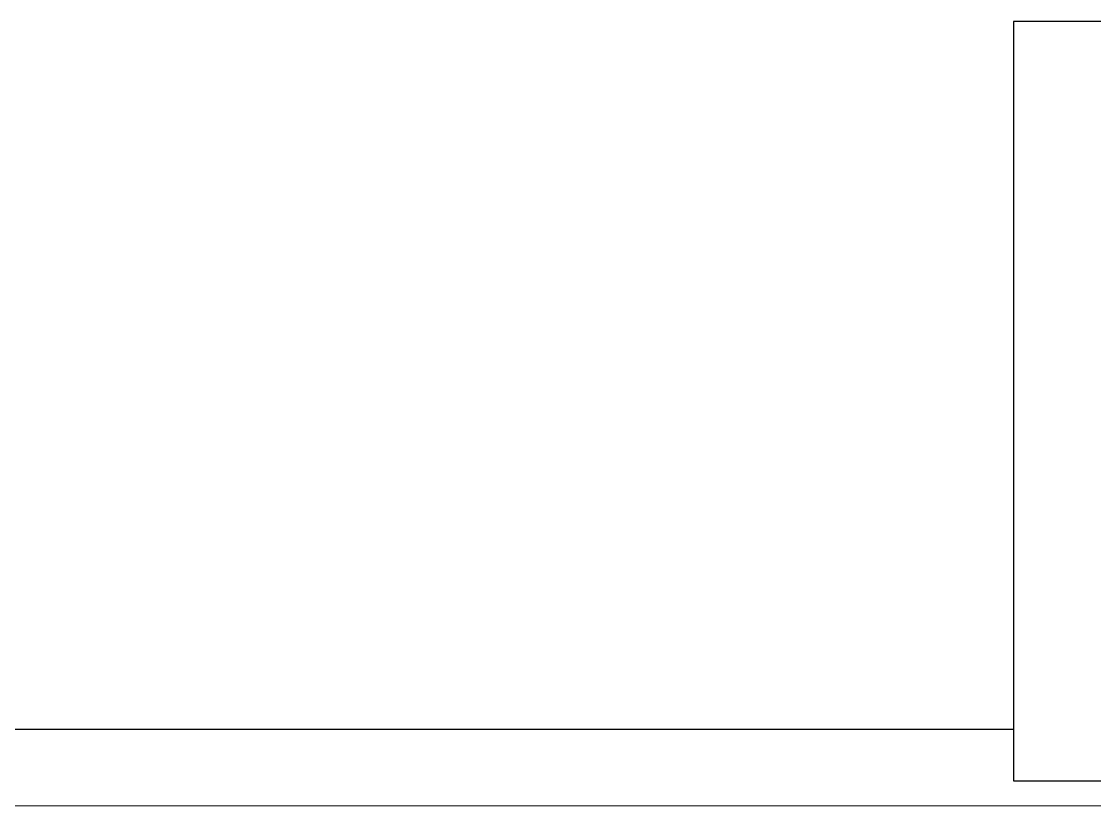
# Model space of a CAD drawing. Extents: x 27938 to 1507990, y 110129 to 923079.
# Drawn here: x 664950.4 to 665348.6, y 358024.1 to 358315.5 of the extents above; entities that cross this region are included whole.
import ezdxf

# ---------------------------------------------------------------- set-up
doc = ezdxf.new("R2010")
doc.units = 0
doc.header["$LTSCALE"] = 1000
doc.header["$MEASUREMENT"] = 0

msp = doc.modelspace()

# ---------------------------------------------------------------- linework, layer by layer
at = {"linetype": 'Continuous'}
for p, q in [((665663.39, 358315.46), (665318.54, 358315.46)), ((665318.54, 358315.46), (665318.54, 358033.55)), ((665318.54, 358033.55), (665663.39, 358033.55))]:
    msp.add_line(p, q, dxfattribs=at)
for p, q in [((665318.54, 358052.69), (664208.17, 358052.69)), ((665352.32, 358024.35), (663914.53, 358024.07))]:
    msp.add_line(p, q)

doc.saveas('drawing.dxf')
